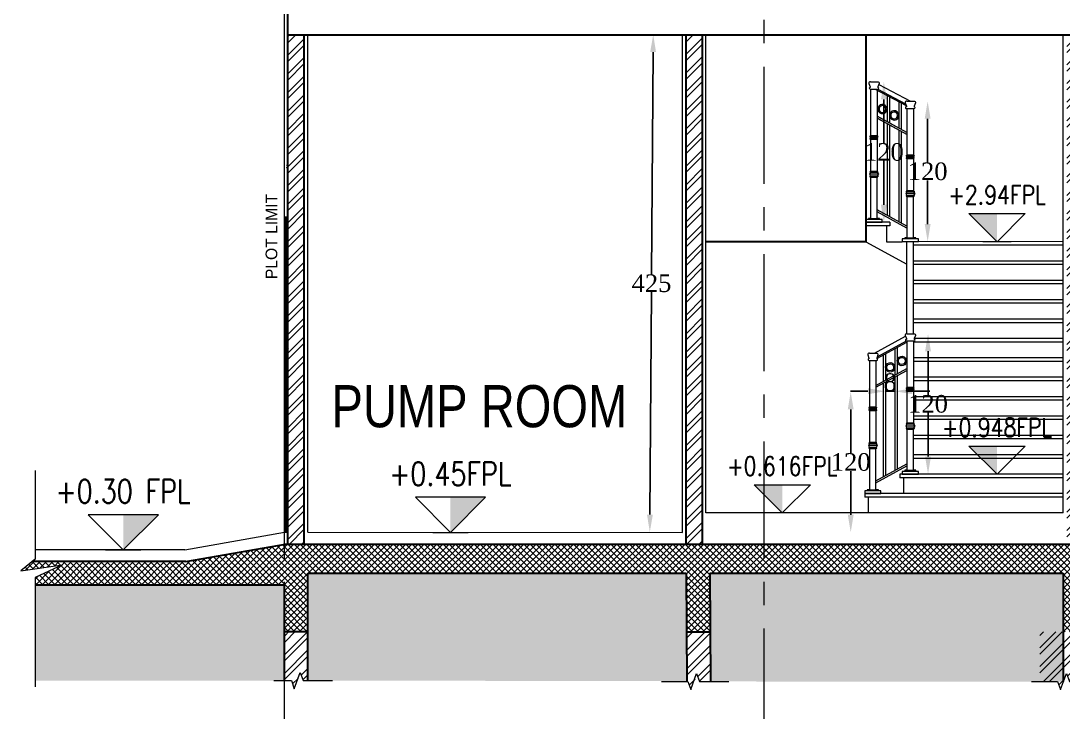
# Model space of a CAD drawing. Header units: millimetres. Extents: x -9083 to 924194, y -232449 to 321637.
# Drawn here: x -64 to 8836, y -8348 to -2443 of the extents above; entities that cross this region are included whole.
import ezdxf
from ezdxf.enums import TextEntityAlignment as Align

# ---------------------------------------------------------------- set-up
doc = ezdxf.new("R2010")
doc.units = ezdxf.units.MM
doc.header["$LTSCALE"] = 400
doc.header["$MEASUREMENT"] = 0
doc.header["$PDMODE"] = 3
for name, pattern in [('CENTER', [2, 1.25, -0.25, 0.25, -0.25]), ('CENTERX2', [4, 2.5, -0.5, 0.5, -0.5]), ('DASHDOT', [1, 0.5, -0.25, 0, -0.25])]:
    doc.linetypes.add(name, pattern=pattern)
doc.layers.get('0').update_dxf_attribs({"lineweight": 0, "true_color": 0xff1414})
doc.layers.get('Defpoints').update_dxf_attribs({"color": 8, "lineweight": 5})
for name, color, linetype, lineweight in [('A-ANNO-DIMS', 134, 'Continuous', 9), ('ELEVATION 00', 7, 'Continuous', 30), ('ELEVATION 02', 3, 'Continuous', 18), ('FINISH', 3, 'Continuous', 9), ('HANDRAIL', 31, 'Continuous', 5), ('HATCH', 15, 'Continuous', 0), ('LEVELS', 251, 'Continuous', 5), ('PLOT BOWNDARY', 1, 'DASHDOT', 50), ('ROOMS DIMENSION', 3, 'Continuous', 5), ('WALL PROPOSED', 255, 'Continuous', 30)]:
    doc.layers.add(name, color=color, linetype=linetype, lineweight=lineweight)
doc.layers.add('AXIES', color=7, linetype='CENTER', lineweight=0, true_color=0x949596)
doc.styles.add('Arial_1', font='arial.ttf', dxfattribs={"height": 300})
doc.styles.add('ROMAN', font='times.ttf')
doc.styles.add('ROMANS-TITLE', font='ROMANS.shx', dxfattribs={"width": 0.8})
doc.styles.add('XREF$0$STANDARD', font='verdana.ttf')
doc.dimstyles.new('ELEV DIM', dxfattribs={"dimtxt": 150, "dimasz": 150, "dimexe": 0.06, "dimexo": 0.06, "dimgap": 0.03, "dimtad": 1, "dimtih": 1, "dimtoh": 1, "dimdec": 0, "dimlfac": 0.1, "dimzin": 13, "dimdsep": 46, "dimtxsty": 'ROMAN', "dimcen": 0.09, "dimdle": 0.06, "dimse1": 1, "dimse2": 1, "dimclrd": 256, "dimclre": 256, "dimclrt": 3, "dimadec": 0, "dimazin": 0, "dimtfac": 1, "dimtdec": 0, "dimtix": 1, "dimtmove": 2, "dimatfit": 3, "dimfxl": 0.06, "dimtolj": 1, "dimtzin": 0, "dimarcsym": 0})

# ---------------------------------------------------------------- blocks, each defined once
blk = doc.blocks.new('*D920')
at = {"layer": 'Defpoints', "color": 0, "transparency": 16777216}
for p in [(5586.3, -2561.9), (5306.8, -6810.1), (5557, -6811.9)]:
    blk.add_point(p, dxfattribs=at)
at = {"layer": 'ROOMS DIMENSION', "lineweight": -2, "transparency": 16777216}
for p, q in [((5335, -2710.1), (5321.9, -4608.8)), ((5307.8, -6660.1), (5320.9, -4761.5))]:
    blk.add_line(p, q, dxfattribs=at)
at = {"layer": 'ROOMS DIMENSION', "transparency": 16777216}
for points in [[(5310, -2710), (5360, -2710.3), (5336.1, -2560.1)], [(5282.8, -6660), (5332.8, -6660.3), (5306.8, -6810.1)]]:
    blk.add_solid(points, dxfattribs=at)
at = {"layer": 'ROOMS DIMENSION', "color": 3, "transparency": 16777216, "insert": (5321.4, -4685.1), "char_height": 150, "attachment_point": 5, "style": 'ROMAN'}
blk.add_mtext('\\A1;425', dxfattribs=at)
blk = doc.blocks.new('LVL-200')
at = {"color": 5, "ltscale": 800}
blk.add_line((-153071, 178428), (-152471, 178428), dxfattribs=at)
blk.add_lwpolyline([(-153371, 179028), (-152771, 178428), (-152171, 179028), (-153371, 179028)])
blk.add_solid([(-152771, 179028), (-152171, 179028), (-152771, 178428)])
at = {"ltscale": 800, "style": 'ROMANS-TITLE', "width": 0.8}
blk.add_attdef('FLOOR-LEVEL', text='', height=400, dxfattribs=at).set_placement((-152771, 179428), align=Align.MIDDLE)
blk = doc.blocks.new('*D916')
at = {"layer": 'Defpoints', "color": 0, "transparency": 16777216}
for p in [(7183.2, -5611.8), (7022.3, -6811.8), (7183.2, -6811.8)]:
    blk.add_point(p, dxfattribs=at)
at = {"layer": 'ROOMS DIMENSION', "lineweight": -2, "transparency": 16777216}
for p, q in [((7022.3, -5761.8), (7022.3, -6135.5)), ((7022.3, -6661.8), (7022.3, -6288.2))]:
    blk.add_line(p, q, dxfattribs=at)
at = {"layer": 'ROOMS DIMENSION', "transparency": 16777216}
for points in [[(6997.3, -5761.8), (7047.3, -5761.8), (7022.3, -5611.8)], [(6997.3, -6661.8), (7047.3, -6661.8), (7022.3, -6811.8)]]:
    blk.add_solid(points, dxfattribs=at)
at = {"layer": 'ROOMS DIMENSION', "color": 3, "transparency": 16777216, "insert": (7022.3, -6211.8), "char_height": 150, "attachment_point": 5, "style": 'ROMAN'}
blk.add_mtext('\\A1;120', dxfattribs=at)
blk = doc.blocks.new('SWDFVDV')
at = {"layer": 'HANDRAIL'}
for p, q in [((6289759.6, 831814.2, -0.3), (6289700.7, 831814.2, -0.3)), ((6289759.9, 831752.2, -0.3), (6289759.9, 831353.6, -0.3))]:
    blk.add_line(p, q, dxfattribs=at)
at = {"layer": 'HANDRAIL', "elevation": -0.3}
for points in [[(6289700.7, 831814.2, 0.523048), (6289686.5, 831799.8), (6289696.4, 831772), (6289696.4, 831766.1)], [(6289759.6, 831814.2, -0.523048), (6289773.8, 831799.8), (6289763.8, 831772), (6289763.8, 831766.1)], [(6289763.8, 831766.1, -1.073924), (6289763.8, 831752.2), (6289696.4, 831752.2, -0.931074), (6289696.4, 831766.1, -0.931074)], [(6289702.4, 831331.7, -0.712901), (6289702.4, 831343.6), (6289759.9, 831343.6, -0.711415), (6289759.9, 831331.7)]]:
    blk.add_lwpolyline(points, format="xyb", dxfattribs=at)
for points in [[(6289704.3, 831752.2), (6289704.3, 831353.6)], [(6289702.4, 831353.6), (6289759.9, 831353.6)], [(6289702.4, 831331.7), (6289759.9, 831331.7)], [(6289702.4, 831321.8), (6289759.9, 831321.8)], [(6289704.3, 831321.8), (6289704.3, 831052.1)], [(6289759.9, 831321.8), (6289759.9, 831052.1)], [(6289702.4, 831040.2), (6289692.4, 831024.3), (6289702.4, 831008.5)], [(6289692.4, 831024.3), (6289767.8, 831024.3)], [(6289700.4, 831046.1), (6289759.9, 831046.1), (6289759.9, 831052.1), (6289702.4, 831052.1), (6289702.4, 831046.1)], [(6289700.4, 831040.2), (6289759.9, 831040.2), (6289767.8, 831024.3), (6289759.9, 831008.5)], [(6289702.4, 831002.5), (6289702.4, 830996.6), (6289759.9, 830996.6), (6289759.9, 831002.5), (6289700.4, 831002.5)], [(6289759.9, 830996.6), (6289759.9, 830647.5), (6289704.3, 830647.5), (6289704.3, 830996.6)], [(6289682.5, 830637.6), (6289799.5, 830637.6), (6289799.5, 830614.2), (6289793.6, 830614.2), (6289730.1, 830614.2), (6289666.7, 830614.2), (6289660.7, 830614.2), (6289660.7, 830637.6), (6289682.5, 830637.6), (6289682.5, 830647.5), (6289704.3, 830647.5)], [(6289682.5, 830637.6), (6289682.5, 830637.6)], [(6289755.9, 830647.5), (6289777.7, 830647.5), (6289777.7, 830637.6)], [(6289777.7, 830637.6), (6289777.7, 830637.6)]]:
    blk.add_lwpolyline(points, dxfattribs=at)
blk.add_lwpolyline([(6289759.9, 831008.5), (6289700.4, 831008.5)], close=True, dxfattribs=at)
at = {"layer": 'HANDRAIL'}
for centre, radius, start, end in [((6289703.5, 831348.6, -0.3), 5.08, 102.79469, 257.20531), ((6289758.8, 831348.6, -0.3), 5.08, 282.79498, 77.20502), ((6289703.5, 831326.8, -0.3), 5.08, 102.79469, 257.20531), ((6289758.8, 831326.8, -0.3), 5.08, 282.54232, 77.45768), ((6289700.4, 831043.2, -0.3), 2.98, 90.00891, 269.99109), ((6289700.4, 831005.5, -0.3), 2.98, 90.00891, 269.99109), ((6289759.9, 831043.2, -0.3), 2.98, 270.00866, 89.99134), ((6289759.9, 831005.5, -0.3), 2.98, 270.00866, 89.99134)]:
    blk.add_arc(centre, radius, start, end, dxfattribs=at)
blk = doc.blocks.new('EDRFGCFGV')
at = {"layer": 'HANDRAIL'}
for points in [[(-325876.3, 222901.3, 0.5), (-325895.2, 222912.1, 0.5), (-325901.6, 222936.6, 0.5), (-325890.6, 222956.1, 0.5)], [(-325890.6, 222956.1, 0.5), (-325879.6, 222975.5, 0.5), (-325855.2, 222982.6, 0.5), (-325836.3, 222971.9, 0.5)], [(-325870.9, 222910.7, 0.5), (-325884.7, 222918.5, 0.5), (-325889.3, 222936.4, 0.5), (-325881.2, 222950.7, 0.5)], [(-325881.2, 222950.7, 0.5), (-325873.1, 222965, 0.5), (-325855.4, 222970.3, 0.5), (-325841.6, 222962.5, 0.5)], [(-325841.6, 222962.5, 0.5), (-325827.8, 222954.7, 0.5), (-325823.2, 222936.8, 0.5), (-325831.3, 222922.5, 0.5)], [(-325836.3, 222971.9, 0.5), (-325817.3, 222961.1, 0.5), (-325810.9, 222936.6, 0.5), (-325821.9, 222917.1, 0.5)], [(-325821.9, 222917.1, 0.5), (-325833, 222897.7, 0.5), (-325857.3, 222890.6, 0.5), (-325876.3, 222901.3, 0.5)], [(-325831.3, 222922.5, 0.5), (-325839.4, 222908.2, 0.5), (-325857.2, 222902.9, 0.5), (-325870.9, 222910.7, 0.5)]]:
    blk.add_open_spline(points, degree=3, dxfattribs=at)
blk = doc.blocks.new('*D939')
at = {"layer": 'Defpoints', "color": 0, "transparency": 16777216}
for p in [(7531.7, -5115.3), (7682.5, -5115.3), (7531.7, -6315.3)]:
    blk.add_point(p, dxfattribs=at)
at = {"layer": 'ROOMS DIMENSION', "lineweight": -2, "transparency": 16777216}
for p, q in [((7682.5, -5265.3), (7682.5, -5639)), ((7682.5, -6165.3), (7682.5, -5791.6))]:
    blk.add_line(p, q, dxfattribs=at)
at = {"layer": 'ROOMS DIMENSION', "transparency": 16777216}
for points in [[(7657.5, -5265.3), (7707.5, -5265.3), (7682.5, -5115.3)], [(7657.5, -6165.3), (7707.5, -6165.3), (7682.5, -6315.3)]]:
    blk.add_solid(points, dxfattribs=at)
at = {"layer": 'ROOMS DIMENSION', "color": 3, "transparency": 16777216, "insert": (7682.5, -5715.3), "char_height": 150, "attachment_point": 5, "style": 'ROMAN'}
blk.add_mtext('\\A1;120', dxfattribs=at)
blk = doc.blocks.new('*D940')
at = {"layer": 'Defpoints', "color": 0, "transparency": 16777216}
for p in [(7531.6, -3129.1), (7531.6, -4329.1), (7679.4, -4329.1)]:
    blk.add_point(p, dxfattribs=at)
at = {"layer": 'ROOMS DIMENSION', "lineweight": -2, "transparency": 16777216}
for p, q in [((7679.4, -3279.1), (7679.4, -3652.8)), ((7679.4, -4179.1), (7679.4, -3805.4))]:
    blk.add_line(p, q, dxfattribs=at)
at = {"layer": 'ROOMS DIMENSION', "transparency": 16777216}
for points in [[(7654.4, -3279.1), (7704.4, -3279.1), (7679.4, -3129.1)], [(7654.4, -4179.1), (7704.4, -4179.1), (7679.4, -4329.1)]]:
    blk.add_solid(points, dxfattribs=at)
at = {"layer": 'ROOMS DIMENSION', "color": 3, "transparency": 16777216, "insert": (7679.4, -3729.1), "char_height": 150, "attachment_point": 5, "style": 'ROMAN'}
blk.add_mtext('\\A1;120', dxfattribs=at)
blk = doc.blocks.new('*D941')
at = {"layer": 'Defpoints', "color": 0, "transparency": 16777216}
for p in [(7221.5, -2963.6, 0), (7305.3, -2963.6), (7221.5, -4163.6, 0)]:
    blk.add_point(p, dxfattribs=at)
at = {"layer": 'ROOMS DIMENSION', "lineweight": -2, "transparency": 16777216}
for p, q in [((7305.3, -3113.6), (7305.3, -3487.3)), ((7305.3, -4013.6), (7305.3, -3639.9))]:
    blk.add_line(p, q, dxfattribs=at)
at = {"layer": 'ROOMS DIMENSION', "transparency": 16777216}
for points in [[(7280.3, -3113.6), (7330.3, -3113.6), (7305.3, -2963.6)], [(7280.3, -4013.6), (7330.3, -4013.6), (7305.3, -4163.6)]]:
    blk.add_solid(points, dxfattribs=at)
at = {"layer": 'ROOMS DIMENSION', "color": 3, "transparency": 16777216, "insert": (7305.3, -3563.6), "char_height": 150, "attachment_point": 5, "style": 'ROMAN'}
blk.add_mtext('\\A1;120', dxfattribs=at)
blk = doc.blocks.new('rffghffr')
at = {"layer": 'AXIES', "linetype": 'CENTERX2'}
for p, q in [((6077582.5, 695783), (6077582.5, 714330.6)), ((6081680.8, 695783), (6081680.8, 714330.6))]:
    blk.add_line(p, q, dxfattribs=at)
blk = doc.blocks.new('*D944')
at = {"layer": 'Defpoints', "color": 0, "transparency": 16777216}
for p in [(7319.2, -5528.7), (7399.2, -5528.7), (7399.2, -5606.6)]:
    blk.add_point(p, dxfattribs=at)
at = {"layer": 'ROOMS DIMENSION', "lineweight": -2, "transparency": 16777216}
for p, q in [((7169.2, -5606.6), (7019.2, -5606.6)), ((7319.2, -5606.6), (7399.2, -5606.6)), ((7549.2, -5606.6), (7699.2, -5606.6))]:
    blk.add_line(p, q, dxfattribs=at)
at = {"layer": 'ROOMS DIMENSION', "transparency": 16777216}
for points in [[(7169.2, -5581.6), (7169.2, -5631.6), (7319.2, -5606.6)], [(7549.2, -5581.6), (7549.2, -5631.6), (7399.2, -5606.6)]]:
    blk.add_solid(points, dxfattribs=at)
at = {"layer": 'ROOMS DIMENSION', "color": 3, "transparency": 16777216, "insert": (7359.2, -5530.3), "char_height": 150, "attachment_point": 5, "style": 'ROMAN'}
blk.add_mtext('\\A1;8', dxfattribs=at)

msp = doc.modelspace()

# ---------------------------------------------------------------- hatches: boundary and pattern name
at = {"layer": 'HATCH'}
h = msp.add_hatch(dxfattribs=at)
h.set_pattern_fill('ANSI32', color=256, scale=300)
h.set_pattern_definition([(45, (279.44, -26469.7), (-79.54951, 79.54951), []), (45, (332.48, -26469.7), (-79.54951, 79.54951), [])])
h.paths.add_polyline_path([(2356.30003, -2561.84241), (2216.30003, -2561.84241), (2216.29941, -6911.84388), (2356.29941, -6911.8449)])
h.paths.add_polyline_path([(50256.29918, -2561.84241), (50116.29928, -2561.84241), (50116.30189, -6912.19359), (50256.30116, -6912.19461)])
h.paths.add_polyline_path([(2216.30103, 38.15578), (2356.30103, 38.1552), (2356.30126, 638.15438), (2216.30126, 638.15539)])
h.paths.add_polyline_path([(2356.30065, -961.8448), (2216.30065, -961.84422), (2216.30015, -2262.19155), (2356.30015, -2262.19155)])
h = msp.add_hatch(dxfattribs=at)
h.set_pattern_fill('ANSI32', color=256, scale=300)
h.set_pattern_definition([(45, (269913.33, -114541.97), (-79.549513, 79.549513), []), (45, (269966.36, -114541.97), (-79.549513, 79.549513), [])])
h.paths.add_polyline_path([(47006.29465, -2561.84241), (46866.29673, -2561.84241), (46896.29688, -6912.17008), (47036.29688, -6912.1711)])
h.paths.add_polyline_path([(38216.33375, -6912.10853), (38356.33375, -6912.10955), (38356.33375, -2561.84241), (38216.33375, -2561.84241)])
h.paths.add_polyline_path([(27756.33375, -2561.7502), (27616.33375, -2561.74947), (27616.33375, -6911.9382), (27756.33375, -6911.93995)])
h.paths.add_polyline_path([(17016.33375, -6911.95375), (17156.33375, -6911.95478), (17156.33375, -2561.84241), (17016.33375, -2561.84241)])
h.paths.add_polyline_path([(8866.29673, -6911.89243), (9006.29673, -6911.89345), (9006.29673, -2561.84241), (8866.29673, -2561.84241)])
h.paths.add_polyline_path([(5617.01945, -6911.66772), (5757.0293, -6911.87487), (5756.29673, -2561.84241), (5616.29673, -2561.84241)])
h = msp.add_hatch(dxfattribs=at)
h.set_pattern_fill('ANSI37', color=256, scale=300)
h.set_pattern_definition([(45, (279.442, -26029.71), (-26.516504, 26.516504), []), (135, (279.442, -26029.71), (-26.516504, -26.516504), [])])
h.paths.add_polyline_path([(1344.64054, -7061.84697), (33.27855, -7061.84697), (-63.66151, -7141.90105), (292.08322, -7090.01706), (57.92019, -7196.67483), (57.92019, -7261.84512), (2186.3079, -7261.84512), (2186.3079, -7661.84344), (2386.3079, -7661.84344), (2386.3079, -7161.8449), (5619.73662, -7161.64135), (5619.73662, -7661.61288), (5819.74131, -7661.61285), (5819.74131, -7161.64277), (8836.29673, -7161.90113), (8836.29673, -7661.84344), (9036.30559, -7661.84344), (9036.30559, -7161.90259), (16986.34261, -7161.93178), (16986.34261, -7661.87362), (17186.33375, -7661.87362), (17186.33375, -7161.93324), (18486.3069, -7161.96244), (22286.3079, -7161.99311), (22286.31241, -7161.99109), (22486.31241, -7161.99109), (22486.3079, -7161.99457), (26580.1262, -7162.02377), (26580.1307, -7162.02978), (26780.1307, -7162.02978), (26780.1262, -7162.02523), (27586.34261, -7162.05443), (27586.34261, -7661.9944), (27786.34261, -7661.9944), (27786.34261, -7162.05589), (38186.33375, -7162.0851), (38186.33375, -7662.02459), (38386.33375, -7662.02459), (38386.33375, -7162.08656), (46836.29673, -7162.14642), (46836.29673, -7662.08498), (47036.29673, -7662.08498), (47036.29673, -7162.14788), (47886.3069, -7162.17709), (48086.3069, -7162.17855), (50086.3079, -7162.19315), (50086.3079, -7662.19315), (50286.3079, -7662.19315), (50286.3079, -7261.84512), (52362.44766, -7261.84512), (52362.44766, -7196.67483), (52596.61068, -7090.01706), (52240.86596, -7141.90105), (52337.83829, -7061.82032), (50255.79743, -7061.83272), (50256.79921, -6911.84489), (2356.29905, -6911.8449), (2216.29905, -6911.84388)])
h = msp.add_hatch(dxfattribs=at)
h.set_pattern_fill('EARTH', color=256, scale=750, angle=45)
h.set_pattern_definition([(45, (279.44, -26029.7), (0, 265.16504), [187.5, -187.5]), (45, (229.72, -25980), (0, 265.16504), [187.5, -187.5]), (45, (180, -25930.27), (0, 265.16504), [187.5, -187.5]), (135, (180, -25897.13), (-265.16504, 3e-14), [187.5, -187.5]), (135, (229.72, -25847.4), (-265.16504, 3e-14), [187.5, -187.5]), (135, (279.44, -25797.69), (-265.16504, 3e-14), [187.5, -187.5])])
h.paths.add_polyline_path([(18686.3069, -7161.96244), (17186.34261, -7161.95308), (17186.34261, -8086.2506), (18686.3069, -8086.25873)])
h.paths.add_polyline_path([(16986.34261, -7161.84682), (9036.30559, -7161.84519), (9036.30559, -8086.14318), (16986.34261, -8086.1435)])
h.paths.add_polyline_path([(8836.29673, -7161.84342), (5821.20455, -7161.64839), (5821.20455, -8085.94638), (8836.29673, -8086.14141)])
h.paths.add_polyline_path([(5621.19983, -7165.13313), (2386.3079, -7161.84417), (2386.3079, -8078.61859), (2596.04448, -8078.61932), (5621.19983, -8082.4588)])
h.paths.add_polyline_path([(2186.3079, -7261.84512), (57.92019, -7261.84512), (57.92019, -7982.45042), (57.92019, -8078.61932), (2186.3079, -8078.61932)])
h.paths.add_polyline_path([(22286.3079, -7161.9921), (18686.3069, -7161.9639), (18686.3069, -8086.26095), (22286.3079, -8086.288)])
h.paths.add_polyline_path([(32886.3079, -7162.05443), (27786.34261, -7161.9084), (27786.34261, -8086.08374), (32886.3079, -8086.24903)])
h.paths.add_polyline_path([(38186.33375, -7161.8511), (32886.3079, -7162.06764), (32886.3079, -8086.36329), (38186.33375, -8086.14608)])
h.paths.add_polyline_path([(46836.29673, -7162.14642), (38386.33375, -7161.8532), (38386.33375, -8086.14791), (39883.9029, -8086.41193), (46836.29673, -8086.44145)])
h.paths.add_polyline_path([(50086.3079, -7162.19422), (47036.29673, -7162.16926), (47036.29673, -8086.4635), (44083.9029, -8086.44212), (50086.3079, -8086.4903)])
h.paths.add_polyline_path([(52362.44659, -7261.84512), (50286.30743, -7261.84512), (50286.30838, -8078.96902), (52362.44766, -8078.96902), (52362.44766, -7982.45042)])
h = msp.add_hatch(dxfattribs=at)
h.set_pattern_fill('ANSI32', color=256, scale=300)
h.set_pattern_definition([(45, (-6201270.1, -649848.64), (-79.5495129, 79.5495129), []), (45, (-6201217.07, -649848.64), (-79.5495129, 79.5495129), [])])
h.paths.add_polyline_path([(2186.3079, -7654.26218), (2386.3079, -7654.26218), (2386.3079, -8078.62072), (2346.04448, -8078.61932), (2321.04448, -8009.93238), (2271.04448, -8147.30625), (2246.04459, -8078.61961), (2186.3079, -8078.61926)])
h = msp.add_hatch(dxfattribs=at)
h.set_pattern_fill('ANSI32', color=256, scale=300)
h.set_pattern_definition([(45, (-6197879.35, -649856.22), (-79.5495129, 79.5495129), []), (45, (-6197826.31, -649856.22), (-79.5495129, 79.5495129), [])])
h.paths.add_polyline_path([(5622.92376, -7661.5909), (5822.9285, -7661.59087), (5822.9285, -8085.94941), (5736.79501, -8086.20058), (5711.79501, -8017.51364), (5661.79501, -8154.88751), (5636.79511, -8086.20087), (5622.92376, -8085.94799)])
h = msp.add_hatch(dxfattribs=at)
h.set_pattern_fill('ANSI32', color=256, scale=300)
h.set_pattern_definition([(45, (-6194726.7, -649856.16), (-79.5495129, 79.5495129), []), (45, (-6194673.66, -649856.16), (-79.5495129, 79.5495129), [])])
h.paths.add_polyline_path([(8636.30559, -7661.78349), (9036.30559, -7661.78349), (9036.30559, -8086.14203), (8889.4474, -8086.14063), (8864.4474, -8017.45369), (8814.4474, -8154.82756), (8789.4475, -8086.14092), (8636.30559, -8086.14057)])

# ---------------------------------------------------------------- linework, layer by layer
at = {"layer": 'ELEVATION 00'}
for q in [(2195.05072, -6911.84698), (33.27855, -7061.84697)]:
    msp.add_line((1344.64054, -7061.84697), q, dxfattribs=at)
at = {"layer": 'ELEVATION 02'}
for p, q in [((2221.34905, -3685.84512), (2204.622, -3675.84512)), ((2204.622, -3695.84512), (2221.34905, -3685.84512)), ((2221.34905, -5248.84512), (2204.622, -5238.84512)), ((2204.622, -5258.84512), (2221.34905, -5248.84512)), ((2204.622, -5258.84512), (2204.622, -6811.84512))]:
    msp.add_line(p, q, dxfattribs=at)
at = {"layer": 'FINISH'}
for p, q in [((2186.299, -6811.84698), (2186.29794, -961.8441, 0)), ((2386.29905, -6811.84512), (2386.29905, -2561.83958)), ((5586.33375, -6811.87459), (5586.29673, -2561.86878)), ((5785.19577, -6646.17852), (5786.29673, -2561.87024)), ((8836.29673, -6646.32969), (8836.29673, -2561.84095)), ((7356.91092, -4163.58788), (7152.13036, -4163.59109)), ((7152.13036, -4163.59016, 0), (7152.13036, -4193.58923, 0)), ((7356.91092, -4163.58788), (7356.91092, -4193.58633)), ((7356.91092, -4193.58633), (7152.13036, -4193.58923)), ((7326.91134, -4193.58676), (7326.91134, -4329.1066)), ((7326.91134, -4329.1066), (7462.21682, -4329.1066)), ((8836.29673, -4359.08831), (7557.4444, -4359.10637)), ((8836.29673, -4329.08834), (7601.04946, -4329.10772)), ((8836.29673, -4494.60555), (7557.4444, -4494.62362)), ((8836.29673, -4524.60555), (7557.4444, -4524.62362)), ((8836.29673, -4660.1228), (7557.4444, -4660.14086)), ((8836.29673, -4690.1228), (7557.4444, -4690.14086)), ((8836.29673, -4825.64004), (7557.4444, -4825.6581)), ((8836.29673, -4855.64004), (7557.4444, -4855.6581)), ((8836.29673, -4991.15728), (7557.4444, -4991.17534)), ((8836.29673, -5021.15728), (7557.4444, -5021.17534)), ((8836.29673, -5156.67452), (7565.64475, -5156.69246)), ((8836.29673, -5186.67452), (7557.4444, -5186.69258)), ((8836.29673, -5322.19176), (7557.4444, -5322.20982)), ((8836.29673, -5352.19176), (7557.4444, -5352.20982)), ((8836.29673, -5487.709), (7557.4444, -5487.72706)), ((8836.29673, -5517.709), (7557.4444, -5517.72706)), ((8836.29673, -5653.22624), (7557.4444, -5653.2443)), ((8836.29673, -5683.22624), (7557.4444, -5683.2443)), ((8836.29673, -5818.74349), (7557.4444, -5818.76155)), ((8836.29673, -5848.74349), (7557.4444, -5848.76155)), ((8836.29673, -5984.26073), (7557.4444, -5984.27879)), ((8836.29673, -6014.26073), (7557.4444, -6014.27879)), ((8836.29673, -6149.77797), (7557.4444, -6149.79603)), ((8836.29673, -6179.77797), (7557.4444, -6179.79603)), ((8836.29673, -6315.29521), (7441.91134, -6315.3149)), ((7441.91134, -6315.3149), (7441.91176, -6345.3149)), ((8836.29673, -6345.29521), (7441.91134, -6345.3149)), ((7471.91134, -6345.31448), (7471.91134, -6480.83172)), ((8836.29673, -6480.81245), (7141.91134, -6480.83638)), ((7141.91134, -6480.83638), (7141.91176, -6510.83638)), ((8836.29673, -6510.81245), (7141.91134, -6510.83638)), ((7171.91134, -6510.83596), (7171.91326, -6646.3532)), ((8836.29673, -6646.32969), (5785.19711, -6646.37237)), ((1335.88882, -6961.84697), (2186.299, -6811.84698)), ((2186.299, -6811.84698), (2216.29905, -6811.84698)), ((2386.29905, -6811.84512), (5586.33375, -6811.87459)), ((1335.88882, -6961.84697), (57.92019, -6961.84697))]:
    msp.add_line(p, q, dxfattribs=at)
at = {"layer": 'FINISH', "ltscale": 20}
msp.add_line((7152.13036, -4329.1066), (7501.91134, -4522.08921), dxfattribs=at)
at = {"layer": 'HANDRAIL'}
for p, q in [((7231.44393, -3025.55013, 0), (7496.39574, -3166.97482, 0)), ((7252.68024, -3025.55013, 0), (7491.39385, -3152.96952, 0)), ((7262.50113, -2985.45063, 0), (7531.63314, -3129.1066)), ((7334.0492, -3080.37366, 0), (7334.0492, -3305.43009, 0)), ((7354.0492, -3091.25933, 0), (7354.0492, -3316.31575, 0)), ((7434.0492, -3134.80197, 0), (7434.0492, -3359.8584, 0)), ((7454.0492, -3145.68763, 0), (7454.0492, -3370.74406, 0)), ((7501.88329, -3395.92215, 0), (7247.32988, -3257.37304, 0)), ((7501.88329, -3413.00006, 0), (7247.32988, -3274.45095, 0)), ((7501.88329, -3396.77935, 0), (7251.29653, -3260.38921, 0)), ((7501.88329, -3413.85725, 0), (7251.29653, -3277.46712, 0)), ((7334.0492, -3322.508, 0), (7334.0492, -4104.39421, 0)), ((7354.0492, -3333.39366, 0), (7354.0492, -4115.27987, 0)), ((7434.0492, -3376.9363, 0), (7434.0492, -4158.82252, 0)), ((7454.0492, -3387.82197, 0), (7454.0492, -4169.70818, 0)), ((7501.88329, -4195.74347, 0), (7247.32988, -4057.19436, 0)), ((7501.88329, -4212.82138, 0), (7247.32988, -4074.27227, 0)), ((7501.91134, -5115.26942), (7501.91134, -4329.1066)), ((7557.4444, -5115.31349), (7557.4444, -4329.1066)), ((7225.0212, -5280.83638), (7490.42395, -5136.38215)), ((7245.04416, -5326.86458), (7501.91134, -5187.05612)), ((7248.36186, -5313.67354), (7498.96689, -5177.27347)), ((7399.15867, -5242.98266), (7399.15867, -5468.03908)), ((7419.15867, -5232.097), (7419.15867, -5457.15342)), ((7299.15867, -5297.41097), (7299.15867, -5522.46739)), ((7319.15867, -5286.5253), (7319.15867, -5511.58173)), ((7237.11086, -5556.23896), (7501.91134, -5412.11254)), ((7237.11086, -5573.31687), (7501.91134, -5429.19045)), ((7399.15867, -5485.11699), (7399.15867, -6282.61216)), ((7419.15867, -5474.23133), (7419.15867, -6271.7265)), ((7299.15867, -5539.5453), (7299.15867, -6337.04047)), ((7319.15867, -5528.65964), (7319.15867, -6326.15481)), ((7237.11086, -6370.81204), (7501.91134, -6226.68562)), ((7237.11086, -6387.88995), (7501.91134, -6243.76353)), ((7221.32766, -6646.35367), (7221.32766, -6646.3525))]:
    msp.add_line(p, q, dxfattribs=at)
at = {"layer": 'LEVELS', "ltscale": 800}
for points in [[(57.92019, -6282.56695), (57.92019, -7041.49765), (-63.66151, -7141.90105), (292.08322, -7090.01706), (57.92019, -7196.67483), (57.92019, -8132.45042)], [(2096.04448, -8078.61932), (2246.04448, -8078.61932), (2271.04448, -8147.30625), (2321.04448, -8009.93238), (2346.04448, -8078.61932), (2596.04448, -8078.61932)], [(5406.47454, -8086.14063), (5630.81516, -8086.14063), (5655.81516, -8154.82756), (5705.81516, -8017.45369), (5730.81516, -8086.14063), (5980.81516, -8086.14063)], [(8565.10678, -8086.14063), (8789.4474, -8086.14063), (8814.4474, -8154.82756), (8864.4474, -8017.45369), (8889.4474, -8086.14063), (9139.4474, -8086.14063)]]:
    msp.add_lwpolyline(points, dxfattribs=at)
at = {"layer": 'PLOT BOWNDARY', "const_width": 25}
msp.add_lwpolyline([(2204.622, -6811.84698), (2204.622, -4111.84512)], dxfattribs=at)
at = {"layer": 'WALL PROPOSED'}
for p, q in [((2216.2926, -2911.84103), (2216.31366, -961.84422)), ((2216.29625, -2561.84241), (50256.29904, -2561.84241)), ((2216.29905, -6911.84698), (2216.29905, -2561.83812)), ((2356.29905, -6911.8449), (2356.29905, -2561.84241)), ((5617.01945, -6911.66772), (5616.29673, -2561.86878)), ((5757.02926, -6911.66867), (5756.29673, -2561.84241)), ((7152.13036, -2561.53883), (7152.13036, -4329.1066)), ((7152.13036, -4329.1066), (5786.33375, -4329.1066)), ((2195.05072, -6911.84698), (50256.29833, -6912.19461)), ((2386.3079, -7161.8449), (5618.01271, -7161.87439)), ((2386.3079, -8078.61932), (2386.3079, -7161.8449)), ((5618.01271, -7161.65543), (5624.38044, -8084.9923)), ((5818.01888, -7161.87521), (8836.29673, -7161.84182)), ((5818.01888, -7161.87521), (5824.39353, -8086.20025)), ((8836.29673, -7161.84182), (8836.29673, -8086.14302)), ((2186.3079, -7261.84512), (57.92019, -7261.84512)), ((2186.3079, -8078.61932), (2186.3079, -7261.84512)), ((2386.3079, -7661.84344), (2186.3079, -7661.84344)), ((5621.46222, -7661.84344), (5821.46693, -7661.84344))]:
    msp.add_line(p, q, dxfattribs=at)

# ---------------------------------------------------------------- block references
at = {"layer": 'AXIES'}
msp.add_blockref('rffghffr', (-6075396.1806, -706017.66993), dxfattribs=at)
at = {"layer": 'HANDRAIL', "xscale": -1}
for name, p in [('SWDFVDV', (6296951.67808, -834777.75209, 0.29232)), ('EDRFGCFGV', (-318562.47974, -226133.07705, -0.46513)), ('SWDFVDV', (6297261.76454, -834943.26853, 0.29232)), ('EDRFGCFGV', (-318462.47974, -226187.50536, -0.46513)), ('SWDFVDV', (6297261.79259, -836929.47542, 0.29232)), ('SWDFVDV', (6296941.45906, -837094.99831, 0.29232))]:
    msp.add_blockref(name, p, dxfattribs=at)
at = {"layer": 'HANDRAIL'}
for p in [(333315.68762, -228284.80039, -0.46513), (333215.68762, -228339.22869, -0.46513)]:
    msp.add_blockref('EDRFGCFGV', p, dxfattribs=at)
at = {"layer": 'LEVELS', "ltscale": 800}
ref = msp.add_blockref('LVL-200', (-52836.79284, -75700.37515), dxfattribs=dict(at, xscale=-0.4, yscale=0.4, zscale=0.4))
ref.add_attrib('FLOOR-LEVEL', '+2.94FPL', dxfattribs={"layer": '0', "color": 1, "ltscale": 800, "height": 160, "style": 'ROMANS-TITLE', "width": 0.8}).set_placement((8271.73077, -3929.09967), align=Align.MIDDLE)
ref = msp.add_blockref('LVL-200', (-52836.79284, -77686.58043), dxfattribs=dict(at, xscale=-0.4, yscale=0.4, zscale=0.4))
ref.add_attrib('FLOOR-LEVEL', '+0.948FPL', dxfattribs={"layer": '0', "color": 1, "ltscale": 800, "height": 160, "style": 'ROMANS-TITLE', "width": 0.8}).set_placement((8271.73077, -5915.30495), align=Align.MIDDLE)
ref = msp.add_blockref('LVL-200', (79990.28186, -96026.01152), dxfattribs=dict(at, xscale=0.5, yscale=0.5, zscale=0.5))
ref.add_attrib('FLOOR-LEVEL', '+0.45FPL', dxfattribs={"layer": '0', "color": 1, "ltscale": 800, "height": 200, "style": 'ROMANS-TITLE', "width": 0.8}).set_placement((3604.62734, -6311.91717), align=Align.MIDDLE)
ref = msp.add_blockref('LVL-200', (-54670.65972, -78017.63905), dxfattribs=dict(at, xscale=-0.4, yscale=0.4, zscale=0.4))
ref.add_attrib('FLOOR-LEVEL', '+0.616FPL', dxfattribs={"layer": '0', "color": 1, "ltscale": 800, "height": 160, "style": 'ROMANS-TITLE', "width": 0.8}).set_placement((6437.86389, -6246.36356), align=Align.MIDDLE)
ref = msp.add_blockref('LVL-200', (77196.05343, -96175.94132), dxfattribs=dict(at, xscale=0.5, yscale=0.5, zscale=0.5))
ref.add_attrib('FLOOR-LEVEL', '+0.30 FPL', dxfattribs={"layer": '0', "color": 1, "ltscale": 800, "height": 200, "style": 'ROMANS-TITLE', "width": 0.8}).set_placement((810.39892, -6461.84697), align=Align.MIDDLE)

# ---------------------------------------------------------------- texts
at = {"layer": 'A-ANNO-DIMS', "style": 'Arial_1', "width": 0.8}
msp.add_text('PUMP ROOM', height=360, dxfattribs=at).set_placement((3851.66818, -5734.27285, 0.00005), align=Align.MIDDLE)
at = {"layer": 'PLOT BOWNDARY', "insert": (2076.86597, -4285.17321), "char_height": 100, "width": 3591.7615035, "attachment_point": 5, "rotation": 90, "style": 'XREF$0$STANDARD'}
msp.add_mtext('{\\fStylus BT|b0|i0|c0|p34;PLOT LIMIT}', dxfattribs=at)

# ---------------------------------------------------------------- dimensions: what is measured, and where the dimension line sits
at = {"layer": 'ROOMS DIMENSION'}
dim = msp.add_aligned_dim(p1=(5586.29905, -2561.86294), p2=(5557.03246, -6811.86848), distance=-250.25288, dimstyle='ELEV DIM', dxfattribs=at)
dim.commit()
dim.dimension.update_dxf_attribs({"geometry": '*D920', "text_midpoint": (5321.41881, -4685.14245)})
for base, p1, p2, picture, middle in [((7305.30813, -2963.59016), (7221.54668, -4163.59016, 0), (7221.54668, -2963.59016, 0), '*D941', (7305.30813, -3563.59016)), ((7679.44321, -4329.1066), (7531.63314, -3129.1066), (7531.63314, -4329.1066), '*D940', (7679.44321, -3729.1066)), ((7682.51488, -5115.31349), (7531.66119, -6315.31349), (7531.66119, -5115.31349), '*D939', (7682.51488, -5715.31349)), ((7022.27095, -6811.84525), (7183.21061, -5611.84525), (7183.21061, -6811.84525), '*D916', (7022.27095, -6211.84525))]:
    dim = msp.add_linear_dim(base=base, p1=p1, p2=p2, angle=90, dimstyle='ELEV DIM', dxfattribs=at)
    dim.commit()
    dim.dimension.update_dxf_attribs({"geometry": picture, "text_midpoint": middle})
dim = msp.add_linear_dim(base=(7399.15867, -5606.59525), p1=(7319.15867, -5528.65964), p2=(7399.15867, -5528.65964), dimstyle='ELEV DIM', dxfattribs=at)
dim.commit()
dim.dimension.update_dxf_attribs({"geometry": '*D944', "text_midpoint": (7359.15867, -5530.26748)})

doc.saveas('drawing.dxf')
